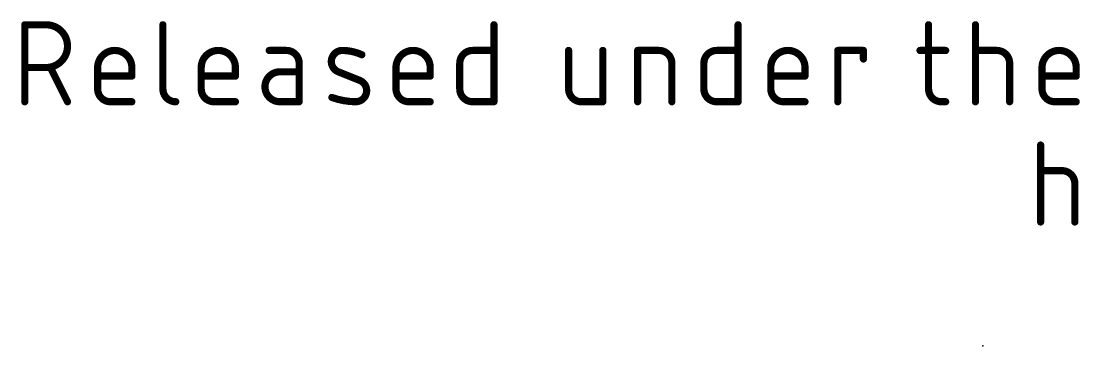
# Model space of a CAD drawing. Extents: x -28.1 to 58.5, y -25.8 to 33.8.
# Drawn here: x -28.07 to -5.7, y -25.27 to -18.41 of the extents above; entities that cross this region are included whole.
import ezdxf

# ---------------------------------------------------------------- set-up
doc = ezdxf.new("R2010")
doc.units = 0
doc.layers.add('23', color=53, linetype='CONTINUOUS')
doc.layers.add('51', color=253, linetype='CONTINUOUS')

msp = doc.modelspace()

# ---------------------------------------------------------------- linework, layer by layer
at = {"layer": '23'}
msp.add_point((-7.747, -25.273), dxfattribs=at)
at = {"layer": '51', "const_width": 0.1524}
for points in [[(-27.9908, -20.1168), (-27.9908, -18.4912)], [(-27.9908, -18.4912), (-27.5392, -18.4912)], [(-25.0723, -18.4912), (-25.0723, -19.8459)], [(-18.0763, -18.4912), (-18.0763, -20.1168)], [(-12.918, -18.4912), (-12.918, -20.1168)], [(-8.8929, -18.4912), (-8.8929, -19.8459)], [(-7.9017, -20.1168), (-7.9017, -18.4912)], [(-22.4634, -19.0331), (-22.8247, -19.0331)], [(-18.5278, -19.0331), (-18.0763, -19.0331)], [(-16.4989, -19.0331), (-16.4989, -19.8459)], [(-15.7764, -20.1168), (-15.7764, -19.0331)], [(-15.0399, -20.1168), (-15.0399, -19.0331)], [(-15.0399, -19.0331), (-14.5884, -19.0331)], [(-13.3695, -19.0331), (-12.918, -19.0331)], [(-10.811, -20.1168), (-10.811, -19.0331)], [(-10.811, -19.0331), (-10.2692, -19.0331)], [(-10.2692, -19.0331), (-10.2692, -19.2137)], [(-9.0735, -19.0331), (-8.5316, -19.0331)], [(-7.9017, -19.0331), (-7.4501, -19.0331)], [(-22.1925, -20.1168), (-22.1925, -19.304)], [(-18.7988, -19.8459), (-18.7988, -19.304)], [(-14.3175, -19.304), (-14.3175, -20.1168)], [(-13.6405, -19.8459), (-13.6405, -19.304)], [(-7.1792, -19.304), (-7.1792, -20.1168)], [(-27.5392, -19.3943), (-27.9908, -19.3943)], [(-27.0877, -20.1168), (-27.4489, -19.3943)], [(-26.4507, -19.8459), (-26.4507, -19.3943)], [(-25.7282, -19.3943), (-25.7282, -19.5749)], [(-24.2624, -19.8459), (-24.2624, -19.3943)], [(-23.5399, -19.3943), (-23.5399, -19.5749)], [(-22.1925, -19.4846), (-22.5989, -19.4846)], [(-20.9138, -19.6652), (-21.3654, -19.4846)], [(-20.1461, -19.8459), (-20.1461, -19.3943)], [(-19.4237, -19.3943), (-19.4237, -19.5749)], [(-12.2263, -19.8459), (-12.2263, -19.3943)], [(-11.5038, -19.3943), (-11.5038, -19.5749)], [(-6.4949, -19.8459), (-6.4949, -19.3943)], [(-5.7724, -19.3943), (-5.7724, -19.5749)], [(-25.7282, -19.5749), (-26.4507, -19.5749)], [(-23.5399, -19.5749), (-24.2624, -19.5749)], [(-19.4237, -19.5749), (-20.1461, -19.5749)], [(-11.5038, -19.5749), (-12.2263, -19.5749)], [(-5.7724, -19.5749), (-6.4949, -19.5749)], [(-25.7282, -20.1168), (-26.1798, -20.1168)], [(-23.5399, -20.1168), (-23.9914, -20.1168)], [(-22.5989, -20.1168), (-22.1925, -20.1168)], [(-19.4237, -20.1168), (-19.8752, -20.1168)], [(-18.0763, -20.1168), (-18.5278, -20.1168)], [(-16.2279, -20.1168), (-15.7764, -20.1168)], [(-12.918, -20.1168), (-13.3695, -20.1168)], [(-11.5038, -20.1168), (-11.9554, -20.1168)], [(-8.6219, -20.1168), (-8.5316, -20.1168)], [(-5.7724, -20.1168), (-6.224, -20.1168)], [(-6.5245, -22.6568), (-6.5245, -21.0312)], [(-6.5245, -21.5731), (-6.073, -21.5731)], [(-5.802, -21.844), (-5.802, -22.6568)]]:
    msp.add_lwpolyline(points, dxfattribs=at)
at = {"layer": '51'}
for points, const_width in [([(-27.9527, -18.4912, 1), (-28.0289, -18.4912)], 0.0762), ([(-27.9908, -18.4531, 1), (-27.9908, -18.5293)], 0.0762), ([(-27.5392, -19.3943, 1), (-27.5392, -18.4912)], 0.1524), ([(-27.5392, -18.4531, 1), (-27.5392, -18.5293)], 0.0762), ([(-27.5392, -18.5293, 1), (-27.5392, -18.4531)], 0.0762), ([(-25.0342, -18.4912, 1), (-25.1104, -18.4912)], 0.0762), ([(-18.0382, -18.4912, 1), (-18.1144, -18.4912)], 0.0762), ([(-12.8799, -18.4912, 1), (-12.9561, -18.4912)], 0.0762), ([(-8.8548, -18.4912, 1), (-8.931, -18.4912)], 0.0762), ([(-7.8636, -18.4912, 1), (-7.9398, -18.4912)], 0.0762), ([(-25.7282, -19.3943, 1), (-26.4507, -19.3943)], 0.1524), ([(-23.5399, -19.3943, 1), (-24.2624, -19.3943)], 0.1524), ([(-22.8247, -18.995, 1), (-22.8247, -19.0712)], 0.0762), ([(-22.1925, -19.304, 0.4142), (-22.4634, -19.0331)], 0.1524), ([(-22.4634, -18.995, 1), (-22.4634, -19.0712)], 0.0762), ([(-22.4634, -19.0712, 1), (-22.4634, -18.995)], 0.0762), ([(-21.2751, -19.0331, 0.8318), (-21.3654, -19.4846)], 0.1524), ([(-20.8687, -19.1234, 0.1026), (-21.2751, -19.0331)], 0.1524), ([(-21.2745, -18.995, 1), (-21.2756, -19.0712)], 0.0762), ([(-21.2756, -19.0712, 1), (-21.2745, -18.995)], 0.0762), ([(-19.4237, -19.3943, 1), (-20.1461, -19.3943)], 0.1524), ([(-18.5278, -19.0331, 0.4142), (-18.7988, -19.304)], 0.1524), ([(-18.5278, -18.995, 1), (-18.5278, -19.0712)], 0.0762), ([(-18.5278, -19.0712, 1), (-18.5278, -18.995)], 0.0762), ([(-18.0763, -19.0712, 1), (-18.0763, -18.995)], 0.0762), ([(-16.4608, -19.0331, 1), (-16.537, -19.0331)], 0.0762), ([(-15.7383, -19.0331, 1), (-15.8145, -19.0331)], 0.0762), ([(-15.0018, -19.0331, 1), (-15.078, -19.0331)], 0.0762), ([(-15.0399, -18.995, 1), (-15.0399, -19.0712)], 0.0762), ([(-14.3175, -19.304, 0.4142), (-14.5884, -19.0331)], 0.1524), ([(-14.5884, -18.995, 1), (-14.5884, -19.0712)], 0.0762), ([(-14.5884, -19.0712, 1), (-14.5884, -18.995)], 0.0762), ([(-13.3695, -19.0331, 0.4142), (-13.6405, -19.304)], 0.1524), ([(-13.3695, -18.995, 1), (-13.3695, -19.0712)], 0.0762), ([(-13.3695, -19.0712, 1), (-13.3695, -18.995)], 0.0762), ([(-12.918, -19.0712, 1), (-12.918, -18.995)], 0.0762), ([(-11.5038, -19.3943, 1), (-12.2263, -19.3943)], 0.1524), ([(-10.7729, -19.0331, 1), (-10.8491, -19.0331)], 0.0762), ([(-10.811, -18.995, 1), (-10.811, -19.0712)], 0.0762), ([(-10.2311, -19.0331, 1), (-10.3073, -19.0331)], 0.0762), ([(-10.2692, -19.0712, 1), (-10.2692, -18.995)], 0.0762), ([(-9.0735, -18.995, 1), (-9.0735, -19.0712)], 0.0762), ([(-8.5316, -19.0712, 1), (-8.5316, -18.995)], 0.0762), ([(-7.9017, -18.995, 1), (-7.9017, -19.0712)], 0.0762), ([(-7.1792, -19.304, 0.4142), (-7.4501, -19.0331)], 0.1524), ([(-7.4501, -18.995, 1), (-7.4501, -19.0712)], 0.0762), ([(-7.4501, -19.0712, 1), (-7.4501, -18.995)], 0.0762), ([(-5.7724, -19.3943, 1), (-6.4949, -19.3943)], 0.1524), ([(-22.1544, -19.304, 1), (-22.2306, -19.304)], 0.0762), ([(-20.8843, -19.1581, 1), (-20.853, -19.0886)], 0.0762), ([(-18.7607, -19.304, 1), (-18.8369, -19.304)], 0.0762), ([(-14.2794, -19.304, 1), (-14.3556, -19.304)], 0.0762), ([(-13.6024, -19.304, 1), (-13.6786, -19.304)], 0.0762), ([(-10.3073, -19.2137, 1), (-10.2311, -19.2137)], 0.0762), ([(-7.1411, -19.304, 1), (-7.2173, -19.304)], 0.0762), ([(-27.9908, -19.3562, 1), (-27.9908, -19.4324)], 0.0762), ([(-27.5392, -19.3562, 1), (-27.5392, -19.4324)], 0.0762), ([(-27.5392, -19.4324, 1), (-27.5392, -19.3562)], 0.0762), ([(-27.4149, -19.3773, 1), (-27.483, -19.4114)], 0.0762), ([(-26.4126, -19.3943, 1), (-26.4888, -19.3943)], 0.0762), ([(-26.4888, -19.3943, 1), (-26.4126, -19.3943)], 0.0762), ([(-25.6901, -19.3943, 1), (-25.7663, -19.3943)], 0.0762), ([(-25.7663, -19.3943, 1), (-25.6901, -19.3943)], 0.0762), ([(-24.2243, -19.3943, 1), (-24.3005, -19.3943)], 0.0762), ([(-24.3005, -19.3943, 1), (-24.2243, -19.3943)], 0.0762), ([(-23.5018, -19.3943, 1), (-23.578, -19.3943)], 0.0762), ([(-23.578, -19.3943, 1), (-23.5018, -19.3943)], 0.0762), ([(-22.5989, -19.4846, 1), (-22.5989, -20.1168)], 0.1524), ([(-22.5989, -19.4465, 1), (-22.5989, -19.5227)], 0.0762), ([(-22.5989, -19.5227, 1), (-22.5989, -19.4465)], 0.0762), ([(-22.2306, -19.304, 1), (-22.1544, -19.304)], 0.0762), ([(-22.1925, -19.5227, 1), (-22.1925, -19.4465)], 0.0762), ([(-21.3512, -19.4493, 1), (-21.3795, -19.52)], 0.0762), ([(-21.3795, -19.52, 1), (-21.3512, -19.4492)], 0.0762), ([(-20.108, -19.3943, 1), (-20.1842, -19.3943)], 0.0762), ([(-20.1842, -19.3943, 1), (-20.108, -19.3943)], 0.0762), ([(-19.3856, -19.3943, 1), (-19.4618, -19.3943)], 0.0762), ([(-19.4618, -19.3943, 1), (-19.3856, -19.3943)], 0.0762), ([(-18.8369, -19.304, 1), (-18.7607, -19.304)], 0.0762), ([(-14.3556, -19.304, 1), (-14.2794, -19.304)], 0.0762), ([(-13.6786, -19.304, 1), (-13.6024, -19.304)], 0.0762), ([(-12.1882, -19.3943, 1), (-12.2644, -19.3943)], 0.0762), ([(-12.2644, -19.3943, 1), (-12.1882, -19.3943)], 0.0762), ([(-11.4657, -19.3943, 1), (-11.5419, -19.3943)], 0.0762), ([(-11.5419, -19.3943, 1), (-11.4657, -19.3943)], 0.0762), ([(-7.2173, -19.304, 1), (-7.1411, -19.304)], 0.0762), ([(-6.4568, -19.3943, 1), (-6.533, -19.3943)], 0.0762), ([(-6.533, -19.3943, 1), (-6.4568, -19.3943)], 0.0762), ([(-5.7343, -19.3943, 1), (-5.8105, -19.3943)], 0.0762), ([(-5.8105, -19.3943, 1), (-5.7343, -19.3943)], 0.0762), ([(-26.4507, -19.5368, 1), (-26.4507, -19.613)], 0.0762), ([(-25.7663, -19.5749, 1), (-25.6901, -19.5749)], 0.0762), ([(-25.7282, -19.613, 1), (-25.7282, -19.5368)], 0.0762), ([(-24.2624, -19.5368, 1), (-24.2624, -19.613)], 0.0762), ([(-23.578, -19.5749, 1), (-23.5018, -19.5749)], 0.0762), ([(-23.5399, -19.613, 1), (-23.5399, -19.5368)], 0.0762), ([(-21.0041, -20.1168, 0.8318), (-20.9138, -19.6652)], 0.1524), ([(-20.8997, -19.6299, 1), (-20.928, -19.7006)], 0.0762), ([(-20.928, -19.7006, 1), (-20.8997, -19.6299)], 0.0762), ([(-20.1461, -19.5368, 1), (-20.1461, -19.613)], 0.0762), ([(-19.4618, -19.5749, 1), (-19.3856, -19.5749)], 0.0762), ([(-19.4237, -19.613, 1), (-19.4237, -19.5368)], 0.0762), ([(-12.2263, -19.5368, 1), (-12.2263, -19.613)], 0.0762), ([(-11.5419, -19.5749, 1), (-11.4657, -19.5749)], 0.0762), ([(-11.5038, -19.613, 1), (-11.5038, -19.5368)], 0.0762), ([(-6.4949, -19.5368, 1), (-6.4949, -19.613)], 0.0762), ([(-5.8105, -19.5749, 1), (-5.7343, -19.5749)], 0.0762), ([(-5.7724, -19.613, 1), (-5.7724, -19.5368)], 0.0762), ([(-26.4507, -19.8459, 0.4142), (-26.1798, -20.1168)], 0.1524), ([(-26.4126, -19.8459, 1), (-26.4888, -19.8459)], 0.0762), ([(-26.4888, -19.8459, 1), (-26.4126, -19.8459)], 0.0762), ([(-25.0723, -19.8459, 0.4142), (-24.8014, -20.1168)], 0.1524), ([(-25.0342, -19.8459, 1), (-25.1104, -19.8459)], 0.0762), ([(-25.1104, -19.8459, 1), (-25.0342, -19.8459)], 0.0762), ([(-24.2624, -19.8459, 0.4142), (-23.9914, -20.1168)], 0.1524), ([(-24.2243, -19.8459, 1), (-24.3005, -19.8459)], 0.0762), ([(-24.3005, -19.8459, 1), (-24.2243, -19.8459)], 0.0762), ([(-20.1461, -19.8459, 0.4142), (-19.8752, -20.1168)], 0.1524), ([(-20.108, -19.8459, 1), (-20.1842, -19.8459)], 0.0762), ([(-20.1842, -19.8459, 1), (-20.108, -19.8459)], 0.0762), ([(-18.7988, -19.8459, 0.4142), (-18.5278, -20.1168)], 0.1524), ([(-18.7607, -19.8459, 1), (-18.8369, -19.8459)], 0.0762), ([(-18.8369, -19.8459, 1), (-18.7607, -19.8459)], 0.0762), ([(-16.4989, -19.8459, 0.4142), (-16.2279, -20.1168)], 0.1524), ([(-16.4608, -19.8459, 1), (-16.537, -19.8459)], 0.0762), ([(-16.537, -19.8459, 1), (-16.4608, -19.8459)], 0.0762), ([(-13.6405, -19.8459, 0.4142), (-13.3695, -20.1168)], 0.1524), ([(-13.6024, -19.8459, 1), (-13.6786, -19.8459)], 0.0762), ([(-13.6786, -19.8459, 1), (-13.6024, -19.8459)], 0.0762), ([(-12.2263, -19.8459, 0.4142), (-11.9554, -20.1168)], 0.1524), ([(-12.1882, -19.8459, 1), (-12.2644, -19.8459)], 0.0762), ([(-12.2644, -19.8459, 1), (-12.1882, -19.8459)], 0.0762), ([(-8.8929, -19.8459, 0.4142), (-8.6219, -20.1168)], 0.1524), ([(-8.8548, -19.8459, 1), (-8.931, -19.8459)], 0.0762), ([(-8.931, -19.8459, 1), (-8.8548, -19.8459)], 0.0762), ([(-6.4949, -19.8459, 0.4142), (-6.224, -20.1168)], 0.1524), ([(-6.4568, -19.8459, 1), (-6.533, -19.8459)], 0.0762), ([(-6.533, -19.8459, 1), (-6.4568, -19.8459)], 0.0762), ([(-28.0289, -20.1168, 1), (-27.9527, -20.1168)], 0.0762), ([(-27.1218, -20.1338, 1), (-27.0536, -20.0998)], 0.0762), ([(-26.1798, -20.0787, 1), (-26.1798, -20.1549)], 0.0762), ([(-26.1798, -20.1549, 1), (-26.1798, -20.0787)], 0.0762), ([(-25.7282, -20.1549, 1), (-25.7282, -20.0787)], 0.0762), ([(-24.8014, -20.1549, 1), (-24.8014, -20.0787)], 0.0762), ([(-23.9914, -20.0787, 1), (-23.9914, -20.1549)], 0.0762), ([(-23.9914, -20.1549, 1), (-23.9914, -20.0787)], 0.0762), ([(-23.5399, -20.1549, 1), (-23.5399, -20.0787)], 0.0762), ([(-22.5989, -20.0787, 1), (-22.5989, -20.1549)], 0.0762), ([(-22.5989, -20.1549, 1), (-22.5989, -20.0787)], 0.0762), ([(-22.2306, -20.1168, 1), (-22.1544, -20.1168)], 0.0762), ([(-22.1925, -20.1549, 1), (-22.1925, -20.0787)], 0.0762), ([(-21.4879, -19.9906, 1), (-21.5137, -20.0623)], 0.0762), ([(-21.5008, -20.0265, 0.083), (-21.0041, -20.1168)], 0.1524), ([(-21.0036, -20.0787, 1), (-21.0047, -20.1549)], 0.0762), ([(-21.0047, -20.1549, 1), (-21.0036, -20.0787)], 0.0762), ([(-19.8752, -20.0787, 1), (-19.8752, -20.1549)], 0.0762), ([(-19.8752, -20.1549, 1), (-19.8752, -20.0787)], 0.0762), ([(-19.4237, -20.1549, 1), (-19.4237, -20.0787)], 0.0762), ([(-18.5278, -20.0787, 1), (-18.5278, -20.1549)], 0.0762), ([(-18.5278, -20.1549, 1), (-18.5278, -20.0787)], 0.0762), ([(-18.1144, -20.1168, 1), (-18.0382, -20.1168)], 0.0762), ([(-18.0763, -20.1549, 1), (-18.0763, -20.0787)], 0.0762), ([(-16.2279, -20.0787, 1), (-16.2279, -20.1549)], 0.0762), ([(-16.2279, -20.1549, 1), (-16.2279, -20.0787)], 0.0762), ([(-15.8145, -20.1168, 1), (-15.7383, -20.1168)], 0.0762), ([(-15.7764, -20.1549, 1), (-15.7764, -20.0787)], 0.0762), ([(-15.078, -20.1168, 1), (-15.0018, -20.1168)], 0.0762), ([(-14.3556, -20.1168, 1), (-14.2794, -20.1168)], 0.0762), ([(-13.3695, -20.0787, 1), (-13.3695, -20.1549)], 0.0762), ([(-13.3695, -20.1549, 1), (-13.3695, -20.0787)], 0.0762), ([(-12.9561, -20.1168, 1), (-12.8799, -20.1168)], 0.0762), ([(-12.918, -20.1549, 1), (-12.918, -20.0787)], 0.0762), ([(-11.9554, -20.0787, 1), (-11.9554, -20.1549)], 0.0762), ([(-11.9554, -20.1549, 1), (-11.9554, -20.0787)], 0.0762), ([(-11.5038, -20.1549, 1), (-11.5038, -20.0787)], 0.0762), ([(-10.8491, -20.1168, 1), (-10.7729, -20.1168)], 0.0762), ([(-8.6219, -20.0787, 1), (-8.6219, -20.1549)], 0.0762), ([(-8.6219, -20.1549, 1), (-8.6219, -20.0787)], 0.0762), ([(-8.5316, -20.1549, 1), (-8.5316, -20.0787)], 0.0762), ([(-7.9398, -20.1168, 1), (-7.8636, -20.1168)], 0.0762), ([(-7.2173, -20.1168, 1), (-7.1411, -20.1168)], 0.0762), ([(-6.224, -20.0787, 1), (-6.224, -20.1549)], 0.0762), ([(-6.224, -20.1549, 1), (-6.224, -20.0787)], 0.0762), ([(-5.7724, -20.1549, 1), (-5.7724, -20.0787)], 0.0762), ([(-6.4864, -21.0312, 1), (-6.5626, -21.0312)], 0.0762), ([(-6.5245, -21.535, 1), (-6.5245, -21.6112)], 0.0762), ([(-5.802, -21.844, 0.4142), (-6.073, -21.5731)], 0.1524), ([(-6.073, -21.535, 1), (-6.073, -21.6112)], 0.0762), ([(-6.073, -21.6112, 1), (-6.073, -21.535)], 0.0762), ([(-5.7639, -21.844, 1), (-5.8401, -21.844)], 0.0762), ([(-5.8401, -21.844, 1), (-5.7639, -21.844)], 0.0762), ([(-6.5626, -22.6568, 1), (-6.4864, -22.6568)], 0.0762), ([(-5.8401, -22.6568, 1), (-5.7639, -22.6568)], 0.0762)]:
    msp.add_lwpolyline(points, format="xyb", dxfattribs=dict(at, const_width=const_width))

doc.saveas('drawing.dxf')
